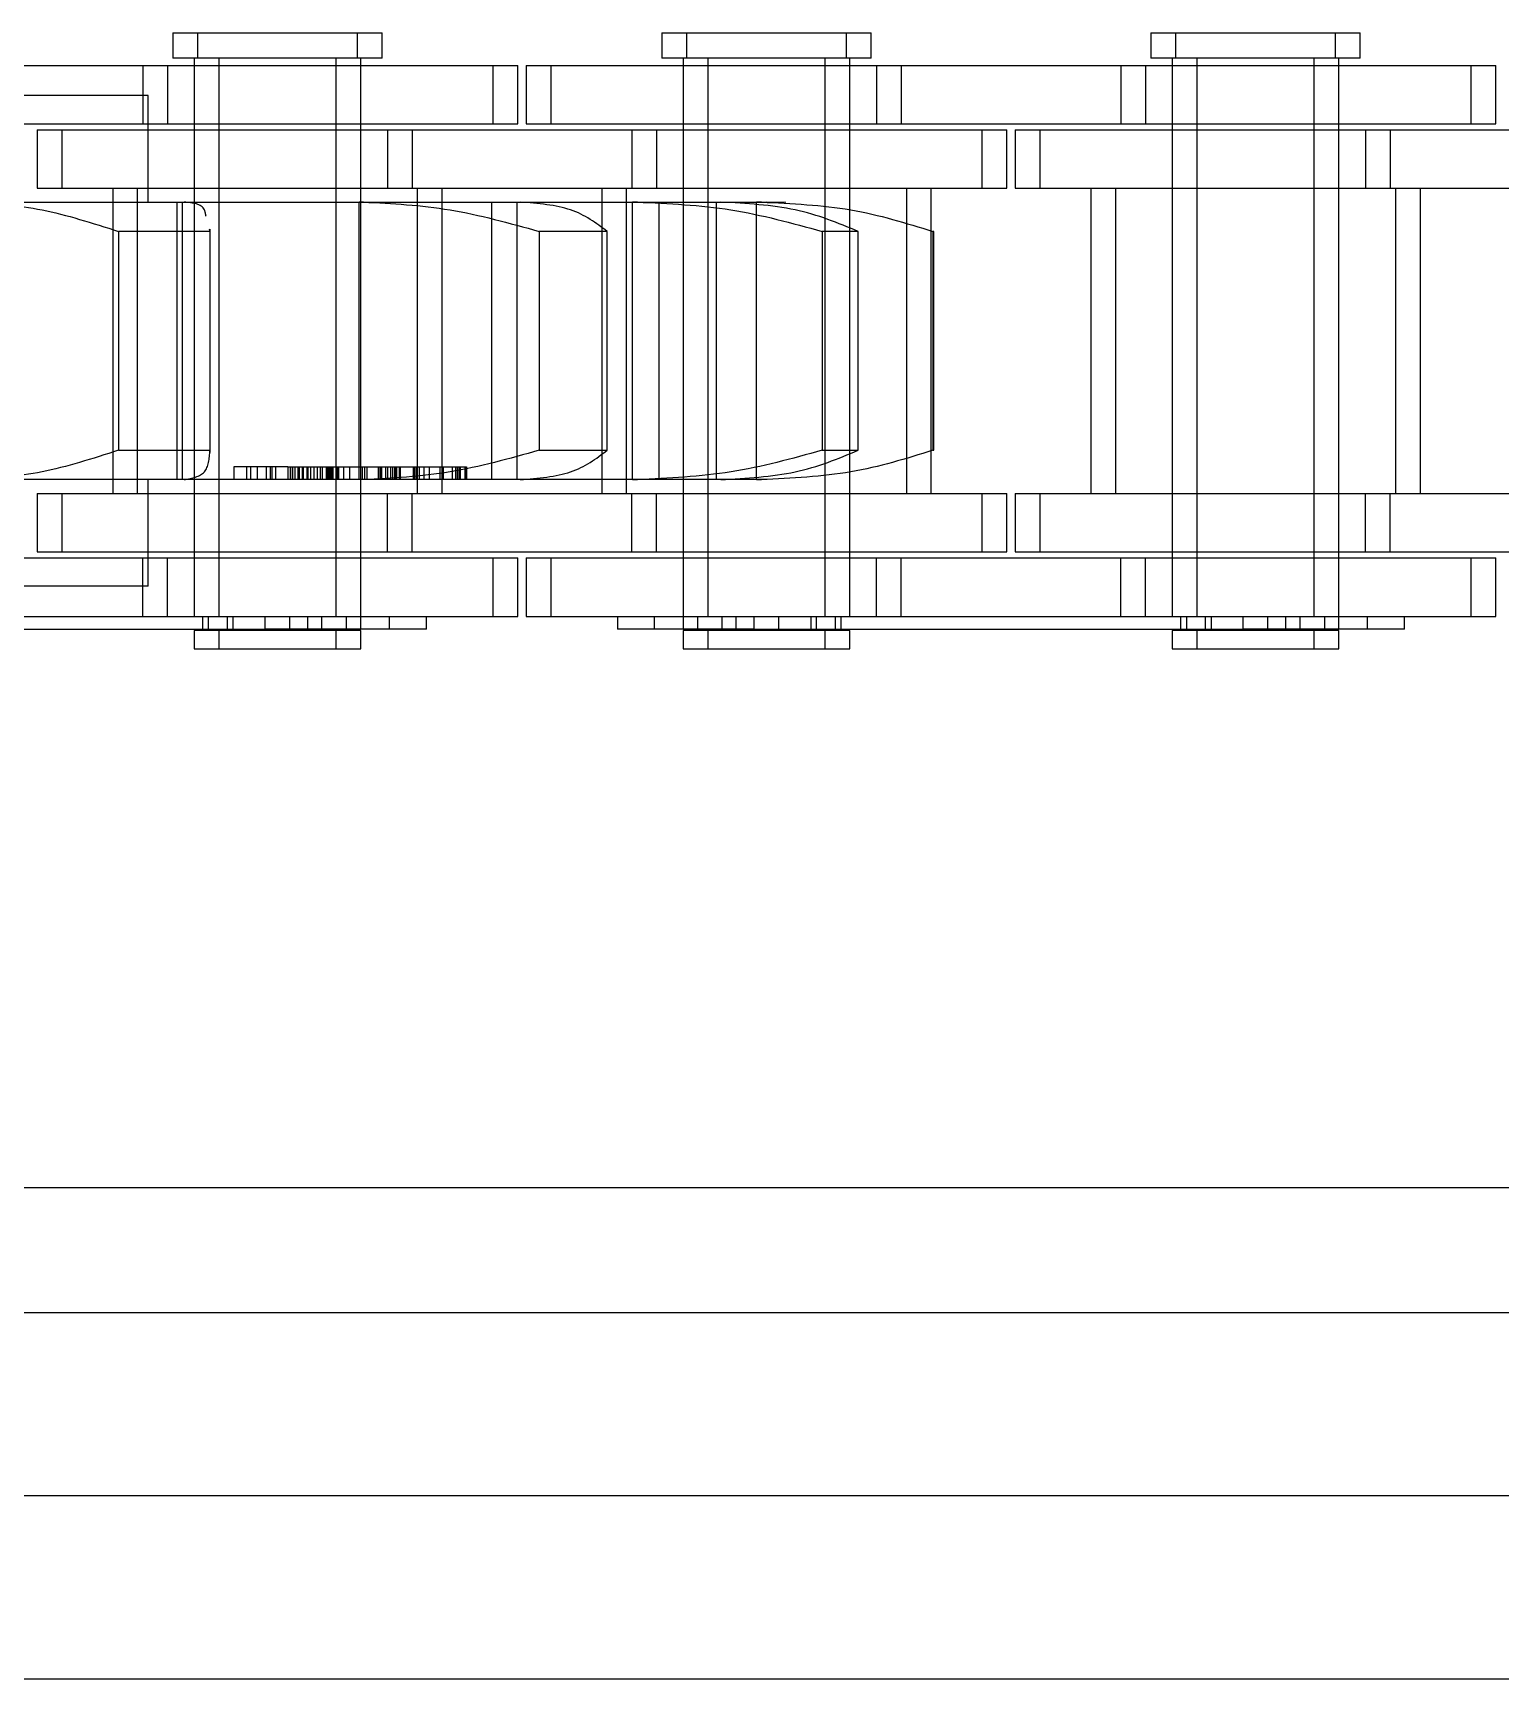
# Model space of a CAD drawing. Header units: metres. Extents: x 0 to 21025, y 0 to 14850.
# Drawn here: x 3559.6 to 3597.7, y 9046.62 to 9089.38 of the extents above; entities that cross this region are included whole.
import ezdxf

# ---------------------------------------------------------------- set-up
doc = ezdxf.new("R2010")
doc.units = ezdxf.units.M
doc.header["$LTSCALE"] = 25
doc.linetypes.add('HIDDEN2', pattern=[4.7625, 3.175, -1.5875])
doc.layers.add('SL4', color=4, linetype='Continuous')
doc.layers.add('ST1', color=7, linetype='HIDDEN2')

msp = doc.modelspace()

# ---------------------------------------------------------------- linework, layer by layer
at = {"layer": 'SL4'}
for p, q in [((2880.564, 9056.144), (4205.539, 9056.144)), ((4205.539, 9046.619), (2880.564, 9046.619))]:
    msp.add_line(p, q, dxfattribs=at)
at = {"layer": 'ST1'}
for p, q in [((3563.231, 9089.384), (3568.028, 9089.384)), ((3563.231, 9089.384), (3563.231, 9088.725)), ((3563.87, 9089.384), (3563.87, 9088.725)), ((3568.028, 9089.384), (3568.667, 9089.384)), ((3568.028, 9088.725), (3568.028, 9089.384)), ((3568.667, 9088.725), (3568.667, 9089.384)), ((3575.931, 9089.384), (3580.728, 9089.384)), ((3575.931, 9089.384), (3575.931, 9088.725)), ((3576.57, 9089.384), (3576.57, 9088.725)), ((3580.728, 9089.384), (3581.367, 9089.384)), ((3580.728, 9088.725), (3580.728, 9089.384)), ((3581.367, 9088.725), (3581.367, 9089.384)), ((3588.631, 9089.384), (3593.428, 9089.384)), ((3588.631, 9089.384), (3588.631, 9088.725)), ((3589.27, 9089.384), (3589.27, 9088.725)), ((3593.428, 9089.384), (3594.067, 9089.384)), ((3593.428, 9088.725), (3593.428, 9089.384)), ((3594.067, 9088.725), (3594.067, 9089.384)), ((3556.105, 9088.541), (3562.455, 9088.541)), ((3562.455, 9088.541), (3562.455, 9087.021)), ((3562.455, 9088.541), (3571.55, 9088.541)), ((3563.094, 9088.541), (3563.094, 9087.021)), ((3568.028, 9088.725), (3563.231, 9088.725)), ((3563.785, 9088.725), (3563.785, 9074.227)), ((3563.785, 9088.541), (3563.785, 9087.021)), ((3564.424, 9088.725), (3564.424, 9074.227)), ((3564.424, 9088.541), (3564.424, 9087.021)), ((3567.475, 9074.227), (3567.475, 9088.725)), ((3567.475, 9087.021), (3567.475, 9088.541)), ((3568.667, 9088.725), (3568.028, 9088.725)), ((3568.114, 9074.227), (3568.114, 9088.725)), ((3568.114, 9087.021), (3568.114, 9088.541)), ((3571.55, 9088.541), (3572.189, 9088.541)), ((3571.55, 9087.021), (3571.55, 9088.541)), ((3572.189, 9087.021), (3572.189, 9088.541)), ((3572.41, 9088.541), (3581.505, 9088.541)), ((3572.41, 9088.541), (3572.41, 9087.021)), ((3573.049, 9088.541), (3573.049, 9087.021)), ((3580.728, 9088.725), (3575.931, 9088.725)), ((3576.485, 9088.725), (3576.485, 9074.227)), ((3576.485, 9088.541), (3576.485, 9087.021)), ((3577.124, 9088.725), (3577.124, 9074.227)), ((3577.124, 9088.541), (3577.124, 9087.021)), ((3580.175, 9074.227), (3580.175, 9088.725)), ((3580.175, 9087.021), (3580.175, 9088.541)), ((3581.367, 9088.725), (3580.728, 9088.725)), ((3580.814, 9074.227), (3580.814, 9088.725)), ((3580.814, 9087.021), (3580.814, 9088.541)), ((3581.505, 9088.541), (3581.505, 9087.021)), ((3581.505, 9088.541), (3587.855, 9088.541)), ((3582.144, 9088.541), (3582.144, 9087.021)), ((3587.855, 9088.541), (3587.855, 9087.021)), ((3587.855, 9088.541), (3596.95, 9088.541)), ((3588.494, 9088.541), (3588.494, 9087.021)), ((3593.428, 9088.725), (3588.631, 9088.725)), ((3589.185, 9088.725), (3589.185, 9074.227)), ((3589.185, 9088.541), (3589.185, 9087.021)), ((3589.824, 9088.725), (3589.824, 9074.227)), ((3589.824, 9088.541), (3589.824, 9087.021)), ((3592.875, 9074.227), (3592.875, 9088.725)), ((3592.875, 9087.021), (3592.875, 9088.541)), ((3594.067, 9088.725), (3593.428, 9088.725)), ((3593.514, 9074.227), (3593.514, 9088.725)), ((3593.514, 9087.021), (3593.514, 9088.541)), ((3596.95, 9088.541), (3597.589, 9088.541)), ((3596.95, 9087.021), (3596.95, 9088.541)), ((3597.589, 9087.021), (3597.589, 9088.541)), ((3562.596, 9087.759), (3523.508, 9087.759)), ((3562.596, 9084.989), (3562.596, 9087.759)), ((3556.105, 9087.021), (3562.455, 9087.021)), ((3559.71, 9086.869), (3568.805, 9086.869)), ((3559.71, 9086.869), (3559.71, 9085.349)), ((3560.349, 9086.869), (3560.349, 9085.349)), ((3562.455, 9087.021), (3571.55, 9087.021)), ((3563.785, 9086.869), (3563.785, 9085.349)), ((3564.424, 9086.869), (3564.424, 9085.349)), ((3567.475, 9085.349), (3567.475, 9086.869)), ((3568.114, 9085.349), (3568.114, 9086.869)), ((3568.805, 9086.869), (3568.805, 9085.349)), ((3568.805, 9086.869), (3575.155, 9086.869)), ((3569.444, 9086.869), (3569.444, 9085.349)), ((3571.55, 9087.021), (3572.189, 9087.021)), ((3572.41, 9087.021), (3581.505, 9087.021)), ((3575.155, 9086.869), (3575.155, 9085.349)), ((3575.155, 9086.869), (3584.25, 9086.869)), ((3575.794, 9086.869), (3575.794, 9085.349)), ((3576.485, 9086.869), (3576.485, 9085.349)), ((3577.124, 9086.869), (3577.124, 9085.349)), ((3580.175, 9085.349), (3580.175, 9086.869)), ((3580.814, 9085.349), (3580.814, 9086.869)), ((3581.505, 9087.021), (3587.855, 9087.021)), ((3584.25, 9086.869), (3584.889, 9086.869)), ((3584.25, 9085.349), (3584.25, 9086.869)), ((3584.889, 9085.349), (3584.889, 9086.869)), ((3585.11, 9086.869), (3594.205, 9086.869)), ((3585.11, 9086.869), (3585.11, 9085.349)), ((3585.749, 9086.869), (3585.749, 9085.349)), ((3587.855, 9087.021), (3596.95, 9087.021)), ((3589.185, 9086.869), (3589.185, 9085.349)), ((3589.824, 9086.869), (3589.824, 9085.349)), ((3592.875, 9085.349), (3592.875, 9086.869)), ((3593.514, 9085.349), (3593.514, 9086.869)), ((3594.205, 9086.869), (3594.205, 9085.349)), ((3594.205, 9086.869), (3600.555, 9086.869)), ((3594.844, 9086.869), (3594.844, 9085.349)), ((3596.95, 9087.021), (3597.589, 9087.021)), ((3559.71, 9085.349), (3568.805, 9085.349)), ((3561.67, 9085.349), (3561.67, 9077.419)), ((3562.309, 9085.349), (3562.309, 9077.419)), ((3563.785, 9085.349), (3563.785, 9077.419)), ((3564.424, 9085.349), (3564.424, 9077.419)), ((3567.475, 9077.419), (3567.475, 9085.349)), ((3568.114, 9077.419), (3568.114, 9085.349)), ((3568.805, 9085.349), (3575.155, 9085.349)), ((3569.59, 9077.419), (3569.59, 9085.349)), ((3570.229, 9077.419), (3570.229, 9085.349)), ((3574.37, 9085.349), (3574.37, 9077.419)), ((3575.009, 9085.349), (3575.009, 9077.419)), ((3575.155, 9085.349), (3584.25, 9085.349)), ((3576.485, 9085.349), (3576.485, 9077.419)), ((3577.124, 9085.349), (3577.124, 9077.419)), ((3580.175, 9077.419), (3580.175, 9085.349)), ((3580.814, 9077.419), (3580.814, 9085.349)), ((3582.29, 9077.419), (3582.29, 9085.349)), ((3582.929, 9077.419), (3582.929, 9085.349)), ((3584.25, 9085.349), (3584.889, 9085.349)), ((3585.11, 9085.349), (3594.205, 9085.349)), ((3587.07, 9085.349), (3587.07, 9077.419)), ((3587.709, 9085.349), (3587.709, 9077.419)), ((3589.185, 9085.349), (3589.185, 9077.419)), ((3589.824, 9085.349), (3589.824, 9077.419)), ((3592.875, 9077.419), (3592.875, 9085.349)), ((3593.514, 9077.419), (3593.514, 9085.349)), ((3594.205, 9085.349), (3600.555, 9085.349)), ((3594.99, 9077.419), (3594.99, 9085.349)), ((3595.629, 9077.419), (3595.629, 9085.349)), ((3558.044, 9084.989), (3563.526, 9084.989)), ((3563.337, 9084.989), (3563.337, 9077.779)), ((3563.487, 9077.779), (3563.487, 9084.989)), ((3563.526, 9084.989), (3568.071, 9084.989)), ((3568.071, 9077.779), (3568.071, 9084.989)), ((3568.071, 9084.989), (3568.186, 9084.989)), ((3568.186, 9084.989), (3568.071, 9084.989)), ((3568.186, 9084.989), (3572.255, 9084.989)), ((3571.507, 9084.989), (3571.507, 9077.779)), ((3572.177, 9077.779), (3572.177, 9084.989)), ((3572.255, 9084.989), (3575.168, 9084.989)), ((3575.168, 9077.779), (3575.168, 9084.989)), ((3575.168, 9084.989), (3575.297, 9084.989)), ((3575.297, 9084.989), (3575.168, 9084.989)), ((3575.297, 9084.989), (3577.462, 9084.989)), ((3575.854, 9084.989), (3575.854, 9077.779)), ((3577.353, 9077.779), (3577.353, 9084.989)), ((3577.462, 9084.989), (3578.392, 9084.989)), ((3578.392, 9077.779), (3578.392, 9084.989)), ((3578.392, 9084.989), (3578.518, 9084.989)), ((3578.518, 9084.989), (3578.392, 9084.989)), ((3578.518, 9084.989), (3578.659, 9084.989)), ((3579.155, 9084.979), (3578.659, 9084.989)), ((3561.822, 9084.227), (3561.822, 9078.541)), ((3564.198, 9084.227), (3561.822, 9084.227)), ((3564.198, 9084.227), (3564.183, 9084.284)), ((3564.198, 9078.541), (3564.198, 9084.227)), ((3564.2, 9078.483), (3564.2, 9084.284)), ((3572.748, 9084.227), (3572.748, 9078.541)), ((3574.511, 9084.227), (3572.748, 9084.227)), ((3574.511, 9078.541), (3574.511, 9084.227)), ((3580.092, 9084.227), (3580.092, 9078.541)), ((3581.03, 9084.227), (3580.092, 9084.227)), ((3581.03, 9078.541), (3581.03, 9084.227)), ((3582.968, 9084.227), (3582.968, 9078.541)), ((3582.992, 9084.227), (3582.968, 9084.227)), ((3582.992, 9078.541), (3582.992, 9084.227)), ((3561.822, 9078.541), (3564.198, 9078.541)), ((3572.748, 9078.541), (3574.511, 9078.541)), ((3580.092, 9078.541), (3581.03, 9078.541)), ((3582.968, 9078.541), (3582.992, 9078.541)), ((3563.526, 9077.779), (3558.044, 9077.779)), ((3562.596, 9075.009), (3562.596, 9077.779)), ((3568.071, 9077.779), (3563.526, 9077.779)), ((3565.652, 9078.113), (3564.813, 9078.113)), ((3564.813, 9078.113), (3564.813, 9077.779)), ((3565.148, 9078.113), (3565.148, 9077.779)), ((3565.25, 9078.113), (3565.25, 9077.779)), ((3565.421, 9078.113), (3565.421, 9077.779)), ((3565.805, 9078.113), (3565.652, 9078.113)), ((3565.652, 9078.113), (3565.652, 9077.779)), ((3565.756, 9078.113), (3565.756, 9077.779)), ((3566.219, 9078.113), (3565.805, 9078.113)), ((3565.805, 9078.113), (3565.805, 9077.779)), ((3565.897, 9078.113), (3565.897, 9077.779)), ((3566.219, 9078.113), (3568.649, 9078.113)), ((3566.219, 9078.113), (3566.219, 9077.779)), ((3566.278, 9078.113), (3566.278, 9077.779)), ((3566.279, 9078.113), (3566.279, 9077.779)), ((3566.33, 9078.113), (3566.33, 9077.779)), ((3566.343, 9078.113), (3566.343, 9077.779)), ((3566.344, 9078.113), (3566.344, 9077.779)), ((3566.401, 9078.113), (3566.401, 9077.779)), ((3566.477, 9078.113), (3566.477, 9077.779)), ((3566.486, 9078.113), (3566.486, 9077.779)), ((3566.517, 9078.113), (3566.517, 9077.779)), ((3566.591, 9078.113), (3566.591, 9077.779)), ((3566.594, 9078.113), (3566.594, 9077.779)), ((3566.602, 9078.113), (3566.602, 9077.779)), ((3566.615, 9078.113), (3566.615, 9077.779)), ((3566.708, 9078.113), (3566.708, 9077.779)), ((3566.728, 9078.113), (3566.728, 9077.779)), ((3566.735, 9078.113), (3566.735, 9077.779)), ((3566.804, 9078.113), (3566.804, 9077.779)), ((3566.897, 9078.113), (3566.897, 9077.779)), ((3566.981, 9078.113), (3566.981, 9077.779)), ((3567.061, 9078.113), (3567.061, 9077.779)), ((3567.109, 9078.113), (3567.109, 9077.779)), ((3567.213, 9078.113), (3567.213, 9077.779)), ((3567.245, 9078.113), (3567.245, 9077.779)), ((3567.248, 9078.113), (3567.248, 9077.779)), ((3567.281, 9078.113), (3567.281, 9077.779)), ((3567.32, 9078.113), (3567.32, 9077.779)), ((3567.354, 9078.113), (3567.354, 9077.779)), ((3567.357, 9078.113), (3567.357, 9077.779)), ((3567.383, 9078.113), (3567.383, 9077.779)), ((3567.387, 9078.113), (3567.387, 9077.779)), ((3567.475, 9078.113), (3567.475, 9077.779)), ((3567.488, 9078.113), (3567.488, 9077.779)), ((3567.505, 9078.113), (3567.505, 9077.779)), ((3567.524, 9078.113), (3567.524, 9077.779)), ((3567.532, 9078.113), (3567.532, 9077.779)), ((3567.665, 9078.113), (3567.665, 9077.779)), ((3567.825, 9077.779), (3567.825, 9078.113)), ((3568.186, 9077.779), (3568.071, 9077.779)), ((3568.159, 9077.779), (3568.159, 9078.113)), ((3572.255, 9077.779), (3568.186, 9077.779)), ((3568.208, 9078.113), (3568.208, 9077.779)), ((3568.269, 9078.113), (3568.269, 9077.779)), ((3568.568, 9078.113), (3568.568, 9077.779)), ((3568.609, 9078.113), (3568.609, 9077.779)), ((3568.63, 9078.113), (3568.63, 9077.779)), ((3568.649, 9078.113), (3569.039, 9078.113)), ((3568.649, 9078.113), (3568.649, 9077.779)), ((3568.758, 9078.113), (3568.758, 9077.779)), ((3568.804, 9078.113), (3568.804, 9077.779)), ((3568.885, 9078.113), (3568.885, 9077.779)), ((3568.939, 9078.113), (3568.939, 9077.779)), ((3568.993, 9078.113), (3568.993, 9077.779)), ((3569.011, 9078.113), (3569.011, 9077.779)), ((3569.032, 9078.113), (3569.032, 9077.779)), ((3569.039, 9078.113), (3569.039, 9077.779)), ((3569.039, 9078.113), (3569.886, 9078.113)), ((3569.111, 9078.113), (3569.111, 9077.779)), ((3569.135, 9078.113), (3569.135, 9077.779)), ((3569.47, 9078.113), (3569.47, 9077.779)), ((3569.496, 9078.113), (3569.496, 9077.779)), ((3569.543, 9078.113), (3569.543, 9077.779)), ((3569.58, 9078.113), (3569.58, 9077.779)), ((3569.628, 9078.113), (3569.628, 9077.779)), ((3569.75, 9078.113), (3569.75, 9077.779)), ((3569.886, 9078.113), (3569.886, 9077.779)), ((3569.886, 9078.113), (3570.169, 9078.113)), ((3570.169, 9078.113), (3570.253, 9078.113)), ((3570.169, 9078.113), (3570.169, 9077.779)), ((3570.253, 9078.113), (3570.253, 9077.779)), ((3570.253, 9078.113), (3570.577, 9078.113)), ((3570.487, 9078.113), (3570.487, 9077.779)), ((3570.577, 9078.113), (3570.577, 9077.779)), ((3570.577, 9078.113), (3570.613, 9078.113)), ((3570.613, 9078.113), (3570.613, 9077.779)), ((3570.613, 9078.113), (3570.821, 9078.113)), ((3570.656, 9078.113), (3570.656, 9077.779)), ((3570.693, 9078.113), (3570.693, 9077.779)), ((3570.811, 9078.113), (3570.811, 9077.779)), ((3570.821, 9078.113), (3570.821, 9077.779)), ((3570.821, 9078.113), (3570.856, 9078.113)), ((3570.841, 9078.113), (3570.841, 9077.779)), ((3570.856, 9078.113), (3570.856, 9077.779)), ((3575.168, 9077.779), (3572.255, 9077.779)), ((3575.297, 9077.779), (3575.168, 9077.779)), ((3575.168, 9077.779), (3575.297, 9077.779)), ((3577.462, 9077.779), (3575.297, 9077.779)), ((3578.392, 9077.779), (3577.462, 9077.779)), ((3578.518, 9077.779), (3578.392, 9077.779)), ((3578.392, 9077.779), (3578.518, 9077.779)), ((3578.659, 9077.779), (3578.518, 9077.779)), ((3559.71, 9077.419), (3568.805, 9077.419)), ((3559.71, 9077.419), (3559.71, 9075.899)), ((3560.349, 9077.419), (3560.349, 9075.899)), ((3563.785, 9077.419), (3563.785, 9075.899)), ((3564.424, 9077.419), (3564.424, 9075.899)), ((3567.475, 9075.899), (3567.475, 9077.419)), ((3568.114, 9075.899), (3568.114, 9077.419)), ((3568.805, 9075.899), (3568.805, 9077.419)), ((3568.805, 9077.419), (3575.155, 9077.419)), ((3569.444, 9075.899), (3569.444, 9077.419)), ((3575.155, 9075.899), (3575.155, 9077.419)), ((3575.155, 9077.419), (3584.25, 9077.419)), ((3575.794, 9075.899), (3575.794, 9077.419)), ((3576.485, 9077.419), (3576.485, 9075.899)), ((3577.124, 9077.419), (3577.124, 9075.899)), ((3580.175, 9075.899), (3580.175, 9077.419)), ((3580.814, 9075.899), (3580.814, 9077.419)), ((3584.25, 9077.419), (3584.889, 9077.419)), ((3584.25, 9075.899), (3584.25, 9077.419)), ((3584.889, 9075.899), (3584.889, 9077.419)), ((3585.11, 9077.419), (3594.205, 9077.419)), ((3585.11, 9077.419), (3585.11, 9075.899)), ((3585.749, 9077.419), (3585.749, 9075.899)), ((3589.185, 9077.419), (3589.185, 9075.899)), ((3589.824, 9077.419), (3589.824, 9075.899)), ((3592.875, 9075.899), (3592.875, 9077.419)), ((3593.514, 9075.899), (3593.514, 9077.419)), ((3594.205, 9075.899), (3594.205, 9077.419)), ((3594.205, 9077.419), (3600.555, 9077.419)), ((3594.844, 9075.899), (3594.844, 9077.419)), ((3556.105, 9075.747), (3562.455, 9075.747)), ((3559.71, 9075.899), (3568.805, 9075.899)), ((3562.455, 9074.227), (3562.455, 9075.747)), ((3562.455, 9075.747), (3571.55, 9075.747)), ((3563.094, 9074.227), (3563.094, 9075.747)), ((3563.785, 9075.747), (3563.785, 9074.227)), ((3564.424, 9075.747), (3564.424, 9074.227)), ((3567.475, 9074.227), (3567.475, 9075.747)), ((3568.114, 9073.894), (3568.114, 9075.747)), ((3568.805, 9075.899), (3575.155, 9075.899)), ((3571.55, 9075.747), (3572.189, 9075.747)), ((3571.55, 9074.227), (3571.55, 9075.747)), ((3572.189, 9074.227), (3572.189, 9075.747)), ((3572.41, 9075.747), (3581.505, 9075.747)), ((3572.41, 9075.747), (3572.41, 9074.227)), ((3573.049, 9075.747), (3573.049, 9074.227)), ((3575.155, 9075.899), (3584.25, 9075.899)), ((3576.485, 9075.747), (3576.485, 9073.894)), ((3577.124, 9075.747), (3577.124, 9074.227)), ((3580.175, 9074.227), (3580.175, 9075.747)), ((3580.814, 9074.227), (3580.814, 9075.747)), ((3581.505, 9074.227), (3581.505, 9075.747)), ((3581.505, 9075.747), (3587.855, 9075.747)), ((3582.144, 9074.227), (3582.144, 9075.747)), ((3584.25, 9075.899), (3584.889, 9075.899)), ((3585.11, 9075.899), (3594.205, 9075.899)), ((3587.855, 9074.227), (3587.855, 9075.747)), ((3587.855, 9075.747), (3596.95, 9075.747)), ((3588.494, 9074.227), (3588.494, 9075.747)), ((3589.185, 9075.747), (3589.185, 9074.227)), ((3589.824, 9075.747), (3589.824, 9074.227)), ((3592.875, 9074.227), (3592.875, 9075.747)), ((3593.514, 9073.894), (3593.514, 9075.747)), ((3594.205, 9075.899), (3600.555, 9075.899)), ((3596.95, 9075.747), (3597.589, 9075.747)), ((3596.95, 9074.227), (3596.95, 9075.747)), ((3597.589, 9074.227), (3597.589, 9075.747)), ((3562.596, 9075.009), (3523.508, 9075.009)), ((3552.93, 9073.894), (3565.63, 9073.894)), ((3556.105, 9074.227), (3562.455, 9074.227)), ((3562.455, 9074.227), (3571.55, 9074.227)), ((3564.011, 9073.894), (3564.011, 9074.227)), ((3564.154, 9074.227), (3564.154, 9073.858)), ((3564.65, 9073.894), (3564.65, 9074.227)), ((3564.793, 9074.227), (3564.793, 9073.858)), ((3565.63, 9073.894), (3565.63, 9074.227)), ((3568.861, 9073.894), (3565.63, 9073.894)), ((3566.269, 9073.894), (3566.269, 9074.227)), ((3566.737, 9073.894), (3566.737, 9074.227)), ((3567.106, 9073.858), (3567.106, 9074.227)), ((3567.745, 9073.858), (3567.745, 9074.227)), ((3568.861, 9073.894), (3568.861, 9074.227)), ((3569.821, 9073.894), (3568.861, 9073.894)), ((3569.821, 9073.894), (3569.821, 9074.227)), ((3571.55, 9074.227), (3572.189, 9074.227)), ((3572.41, 9074.227), (3581.505, 9074.227)), ((3574.778, 9074.227), (3574.778, 9073.894)), ((3578.33, 9073.894), (3574.778, 9073.894)), ((3575.738, 9073.894), (3575.738, 9074.227)), ((3576.854, 9074.227), (3576.854, 9073.858)), ((3577.493, 9074.227), (3577.493, 9073.858)), ((3577.862, 9073.894), (3577.862, 9074.227)), ((3578.33, 9073.894), (3578.33, 9074.227)), ((3578.33, 9073.894), (3591.03, 9073.894)), ((3578.969, 9073.894), (3578.969, 9074.227)), ((3579.806, 9073.858), (3579.806, 9074.227)), ((3579.949, 9073.894), (3579.949, 9074.227)), ((3580.445, 9073.858), (3580.445, 9074.227)), ((3580.588, 9073.894), (3580.588, 9074.227)), ((3581.505, 9074.227), (3587.855, 9074.227)), ((3587.855, 9074.227), (3596.95, 9074.227)), ((3589.411, 9073.894), (3589.411, 9074.227)), ((3589.554, 9074.227), (3589.554, 9073.858)), ((3590.05, 9073.894), (3590.05, 9074.227)), ((3590.193, 9074.227), (3590.193, 9073.858)), ((3591.03, 9073.894), (3591.03, 9074.227)), ((3594.261, 9073.894), (3591.03, 9073.894)), ((3591.669, 9073.894), (3591.669, 9074.227)), ((3592.137, 9073.894), (3592.137, 9074.227)), ((3592.506, 9073.858), (3592.506, 9074.227)), ((3593.145, 9073.858), (3593.145, 9074.227)), ((3594.261, 9073.894), (3594.261, 9074.227)), ((3595.221, 9073.894), (3594.261, 9073.894)), ((3595.221, 9073.894), (3595.221, 9074.227)), ((3596.95, 9074.227), (3597.589, 9074.227)), ((3567.475, 9073.858), (3563.785, 9073.858)), ((3563.785, 9073.858), (3563.785, 9073.384)), ((3564.424, 9073.858), (3564.424, 9073.384)), ((3568.114, 9073.858), (3567.475, 9073.858)), ((3567.475, 9073.384), (3567.475, 9073.858)), ((3568.114, 9073.384), (3568.114, 9073.858)), ((3580.175, 9073.858), (3576.485, 9073.858)), ((3576.485, 9073.858), (3576.485, 9073.384)), ((3577.124, 9073.858), (3577.124, 9073.384)), ((3580.814, 9073.858), (3580.175, 9073.858)), ((3580.175, 9073.384), (3580.175, 9073.858)), ((3580.814, 9073.384), (3580.814, 9073.858)), ((3592.875, 9073.858), (3589.185, 9073.858)), ((3589.185, 9073.858), (3589.185, 9073.384)), ((3589.824, 9073.858), (3589.824, 9073.384)), ((3593.514, 9073.858), (3592.875, 9073.858)), ((3592.875, 9073.384), (3592.875, 9073.858)), ((3593.514, 9073.384), (3593.514, 9073.858)), ((3563.785, 9073.384), (3567.475, 9073.384)), ((3567.475, 9073.384), (3568.114, 9073.384)), ((3576.485, 9073.384), (3580.175, 9073.384)), ((3580.175, 9073.384), (3580.814, 9073.384)), ((3589.185, 9073.384), (3592.875, 9073.384)), ((3592.875, 9073.384), (3593.514, 9073.384)), ((4205.539, 9059.381), (2880.564, 9059.381)), ((2880.564, 9056.144), (4205.539, 9056.144)), ((4205.539, 9051.381), (2880.564, 9051.381))]:
    msp.add_line(p, q, dxfattribs=at)
for points, knots in [([(3558.044, 9084.989), (3558.626, 9084.951), (3559.792, 9084.875), (3561.145, 9084.443), (3561.822, 9084.227)], [0, 0, 0, 0, 0.499479, 1, 1, 1, 1]), ([(3564.094, 9084.623), (3564.084, 9084.681), (3564.04, 9084.94), (3563.75, 9084.967), (3563.526, 9084.989)], [0, 0, 0, 0, 0.2260882, 1, 1, 1, 1]), ([(3568.186, 9084.989), (3568.93, 9084.951), (3570.419, 9084.875), (3571.971, 9084.443), (3572.748, 9084.227)], [0, 0, 0, 0, 0.499464, 1, 1, 1, 1]), ([(3574.511, 9084.227), (3574.224, 9084.443), (3573.652, 9084.875), (3572.72, 9084.951), (3572.255, 9084.989)], [0, 0, 0, 0, 0.500513, 1, 1, 1, 1]), ([(3575.297, 9084.989), (3576.112, 9084.951), (3577.745, 9084.876), (3579.309, 9084.443), (3580.092, 9084.227)], [0, 0, 0, 0, 0.499124, 1, 1, 1, 1]), ([(3581.03, 9084.227), (3580.508, 9084.443), (3579.465, 9084.875), (3578.129, 9084.951), (3577.462, 9084.989)], [0, 0, 0, 0, 0.500534, 1, 1, 1, 1]), ([(3578.518, 9084.989), (3579.307, 9084.951), (3580.887, 9084.876), (3582.273, 9084.443), (3582.968, 9084.227)], [0, 0, 0, 0, 0.499098, 1, 1, 1, 1]), ([(3561.822, 9078.541), (3561.145, 9078.324), (3559.792, 9077.892), (3558.626, 9077.816), (3558.044, 9077.779)], [0, 0, 0, 0, 0.500514, 1, 1, 1, 1]), ([(3563.526, 9077.779), (3563.733, 9077.816), (3564.147, 9077.892), (3564.181, 9078.324), (3564.198, 9078.541)], [0, 0, 0, 0, 0.499427, 1, 1, 1, 1]), ([(3572.748, 9078.541), (3571.971, 9078.324), (3570.419, 9077.892), (3568.93, 9077.816), (3568.186, 9077.779)], [0, 0, 0, 0, 0.500529, 1, 1, 1, 1]), ([(3572.255, 9077.779), (3572.72, 9077.816), (3573.652, 9077.892), (3574.224, 9078.324), (3574.511, 9078.541)], [0, 0, 0, 0, 0.49948, 1, 1, 1, 1]), ([(3580.092, 9078.541), (3579.31, 9078.324), (3577.746, 9077.892), (3576.113, 9077.816), (3575.297, 9077.779)], [0, 0, 0, 0, 0.500152, 1, 1, 1, 1]), ([(3577.462, 9077.779), (3578.129, 9077.816), (3579.465, 9077.892), (3580.508, 9078.324), (3581.03, 9078.541)], [0, 0, 0, 0, 0.499459, 1, 1, 1, 1]), ([(3582.968, 9078.541), (3582.275, 9078.324), (3580.888, 9077.892), (3579.308, 9077.816), (3578.518, 9077.779)], [0, 0, 0, 0, 0.500133, 1, 1, 1, 1])]:
    msp.add_open_spline(points, degree=3, knots=knots, dxfattribs=at)

doc.saveas('drawing.dxf')
